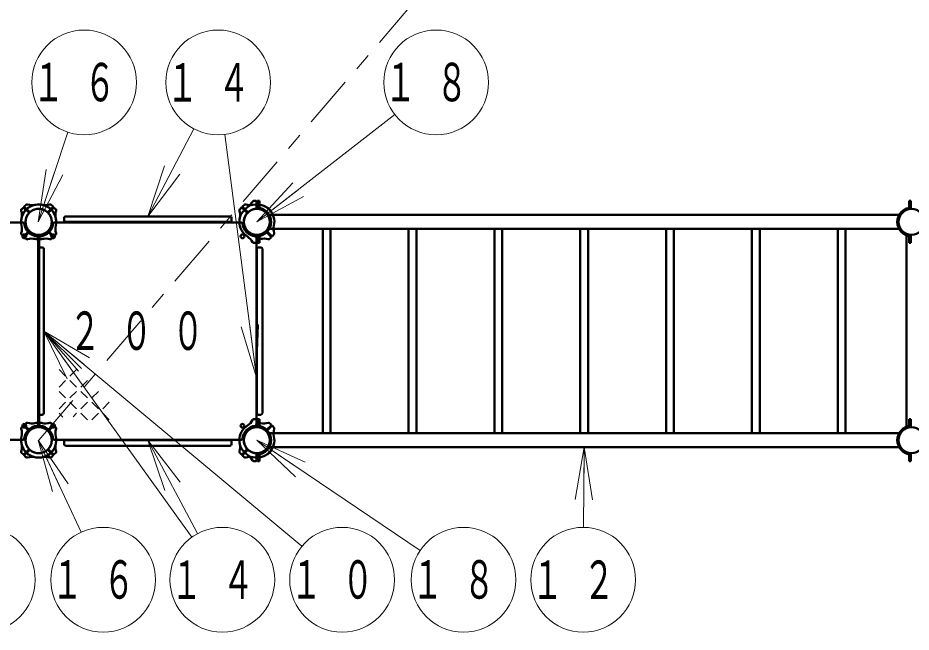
# Model space of a CAD drawing. Units: millimetres on the paper. Extents: x -385 to 0, y -594 to 267.
# Drawn here: x -223.7 to -172.5, y 159.8 to 195 of the extents above; entities that cross this region are included whole.
import ezdxf

# ---------------------------------------------------------------- set-up
doc = ezdxf.new("R2010")
doc.units = ezdxf.units.MM
for name, pattern in [('USER1', [4.5, 2.5, -2]), ('USER2', [6, 3, -1, 1, -1]), ('USER3', [8, 3, -1, 1, -1, 1, -1])]:
    doc.linetypes.add(name, pattern=pattern)
doc.layers.add('LY_1', color=140, linetype='Continuous', lineweight=50)
doc.styles.add('ＭＳ ゴシック', font='')
doc.styles.get('ＭＳ ゴシック').set_extended_font_data('MS Gothic')

msp = doc.modelspace()

# ---------------------------------------------------------------- linework, layer by layer
at = {"layer": 'LY_1', "color": 7, "linetype": 'USER2', "lineweight": 13}
msp.add_line((-222.488, 170.825), (-198.094, 199.299), dxfattribs=at)
at = {"layer": 'LY_1', "color": 7, "lineweight": 13}
for p, q in [((-209.988, 183.325), (-202.084, 189.473)), ((-222.513, 183.325), (-220.82, 188.466)), ((-216.238, 183.642), (-213.601, 188.66)), ((-210.013, 174.405), (-211.82, 188.34)), ((-222.513, 183.325), (-222.05, 186.331)), ((-216.238, 183.642), (-215.285, 186.53)), ((-216.238, 183.642), (-214.843, 186.297)), ((-222.513, 183.325), (-221.575, 186.175)), ((-221.1, 186.018), (-222.513, 183.325)), ((-214.4, 186.065), (-216.238, 183.642)), ((-209.988, 183.325), (-207.927, 185.562)), ((-209.988, 183.325), (-207.62, 185.167)), ((-207.313, 184.772), (-209.988, 183.325)), ((-220.853, 174.347), (-222.197, 177.075)), ((-222.197, 177.075), (-220.04, 174.93)), ((-222.197, 177.075), (-220.447, 174.638)), ((-220.212, 174.77), (-222.197, 177.075)), ((-222.197, 177.075), (-219.572, 175.538)), ((-222.197, 177.075), (-219.892, 175.154)), ((-222.197, 177.075), (-207.411, 164.752)), ((-222.197, 177.075), (-213.717, 165.268)), ((-210.013, 174.405), (-210.895, 177.316)), ((-210.013, 174.405), (-210.399, 177.38)), ((-209.903, 177.445), (-210.013, 174.405)), ((-220.945, 174.494), (-221.32, 174.869)), ((-220.32, 174.869), (-220.695, 174.494)), ((-220.945, 174.244), (-221.32, 173.869)), ((-220.32, 173.869), (-220.695, 174.244)), ((-219.695, 174.244), (-220.07, 173.869)), ((-220.945, 173.244), (-221.32, 173.619)), ((-220.32, 173.619), (-220.695, 173.244)), ((-219.695, 173.244), (-220.07, 173.619)), ((-219.07, 173.619), (-219.445, 173.244)), ((-220.945, 172.994), (-221.32, 172.619)), ((-220.32, 172.619), (-220.695, 172.994)), ((-219.695, 172.994), (-220.07, 172.619)), ((-219.07, 172.619), (-219.445, 172.994)), ((-218.445, 172.994), (-218.82, 172.619)), ((-221.097, 172.146), (-221.32, 172.369)), ((-220.32, 172.369), (-220.519, 172.169)), ((-219.695, 171.994), (-220.07, 172.369)), ((-219.07, 172.369), (-219.445, 171.994)), ((-218.445, 171.994), (-218.82, 172.369)), ((-221.702, 167.894), (-222.513, 170.825)), ((-222.513, 170.825), (-220.795, 168.316)), ((-222.513, 170.825), (-221.248, 168.105)), ((-222.513, 170.825), (-220.061, 165.552)), ((-215.265, 167.943), (-216.238, 170.825)), ((-216.238, 170.825), (-214.383, 168.415)), ((-216.238, 170.825), (-214.824, 168.179)), ((-216.238, 170.825), (-213.381, 165.477)), ((-207.782, 168.732), (-209.988, 170.825)), ((-209.988, 170.825), (-207.222, 169.56)), ((-209.988, 170.825), (-207.502, 169.146)), ((-209.988, 170.825), (-200.64, 164.511)), ((-191.76, 167.424), (-191.238, 170.42)), ((-191.238, 170.42), (-191.272, 165.831)), ((-191.238, 170.42), (-191.26, 167.42)), ((-191.238, 170.42), (-190.76, 167.417))]:
    msp.add_line(p, q, dxfattribs=at)
at = {"layer": 'LY_1'}
for p, q in [((-223.3, 184.221), (-223.204, 184.31)), ((-221.677, 184.221), (-221.773, 184.31)), ((-210.8, 184.221), (-210.704, 184.31)), ((-210.048, 184.532), (-210.179, 184.528)), ((-210.013, 184.106), (-210.013, 184.499)), ((-209.946, 184.073), (-209.946, 184.525)), ((-209.946, 184.525), (-209.846, 184.525)), ((-209.846, 184.131), (-209.846, 184.525)), ((-172.631, 184.131), (-172.631, 184.525)), ((-172.531, 184.525), (-172.631, 184.525)), ((-172.531, 184.073), (-172.531, 184.525)), ((-223.384, 184.137), (-223.473, 184.041)), ((-223.058, 183.86), (-223.336, 184.137)), ((-223.303, 183.904), (-223.305, 183.906)), ((-223.023, 183.895), (-223.301, 184.173)), ((-223.068, 184.14), (-223.069, 184.142)), ((-221.954, 183.895), (-221.676, 184.173)), ((-221.918, 183.86), (-221.641, 184.137)), ((-221.909, 184.14), (-221.907, 184.142)), ((-221.673, 183.904), (-221.671, 183.906)), ((-221.593, 184.137), (-221.503, 184.041)), ((-210.884, 184.137), (-210.973, 184.041)), ((-210.558, 183.86), (-210.836, 184.137)), ((-210.523, 183.895), (-210.801, 184.173)), ((-209.409, 184.14), (-209.407, 184.142)), ((-173.194, 183.73), (-209.283, 183.73)), ((-209.173, 183.904), (-209.171, 183.906)), ((-228.738, 183.3), (-223.398, 183.3)), ((-216.238, 183.3), (-221.578, 183.3)), ((-221.03, 183.558), (-221.03, 183.408)), ((-211.53, 183.642), (-220.947, 183.642)), ((-211.53, 183.325), (-220.947, 183.325)), ((-216.238, 183.3), (-210.898, 183.3)), ((-211.447, 183.558), (-211.447, 183.408)), ((-223.058, 182.79), (-223.336, 182.513)), ((-223.023, 182.755), (-223.301, 182.477)), ((-221.954, 182.755), (-221.676, 182.477)), ((-221.918, 182.79), (-221.641, 182.513)), ((-209.454, 182.755), (-209.176, 182.477)), ((-209.418, 182.79), (-209.141, 182.513)), ((-173.194, 182.92), (-209.283, 182.92)), ((-206.215, 182.92), (-206.215, 171.23)), ((-205.762, 182.92), (-205.762, 171.23)), ((-201.298, 182.92), (-201.298, 171.23)), ((-200.845, 182.92), (-200.845, 171.23)), ((-196.382, 182.92), (-196.382, 171.23)), ((-195.928, 182.92), (-195.928, 171.23)), ((-191.465, 182.92), (-191.465, 171.23)), ((-191.012, 182.92), (-191.012, 171.23)), ((-186.548, 182.92), (-186.548, 171.23)), ((-186.095, 182.92), (-186.095, 171.23)), ((-181.632, 182.92), (-181.632, 171.23)), ((-181.178, 182.92), (-181.178, 171.23)), ((-176.715, 182.92), (-176.715, 171.23)), ((-176.262, 182.92), (-176.262, 171.23)), ((-223.384, 182.514), (-223.467, 182.602)), ((-223.3, 182.429), (-223.211, 182.347)), ((-222.513, 177.075), (-222.513, 182.415)), ((-222.463, 177.075), (-222.463, 182.415)), ((-221.677, 182.429), (-221.765, 182.347)), ((-221.593, 182.514), (-221.51, 182.602)), ((-210.013, 182.544), (-210.013, 182.151)), ((-210.013, 177.075), (-210.013, 182.415)), ((-209.946, 182.125), (-209.946, 182.576)), ((-209.846, 182.125), (-209.846, 182.519)), ((-209.177, 182.429), (-209.265, 182.347)), ((-209.093, 182.514), (-209.01, 182.602)), ((-172.772, 182.558), (-172.772, 171.592)), ((-172.631, 182.125), (-172.631, 182.519)), ((-172.531, 182.125), (-172.531, 182.576)), ((-222.513, 172.367), (-222.513, 181.783)), ((-222.28, 181.867), (-222.43, 181.867)), ((-222.197, 172.367), (-222.197, 181.783)), ((-210.052, 182.118), (-210.179, 182.123)), ((-209.988, 172.367), (-209.988, 181.783)), ((-209.946, 182.125), (-209.846, 182.125)), ((-209.755, 181.867), (-209.905, 181.867)), ((-209.672, 172.367), (-209.672, 181.783)), ((-172.531, 182.125), (-172.631, 182.125)), ((-222.513, 177.075), (-222.513, 171.735)), ((-222.463, 177.075), (-222.463, 171.735)), ((-210.013, 177.075), (-210.013, 171.735)), ((-222.28, 172.283), (-222.43, 172.283)), ((-210.052, 172.032), (-210.179, 172.028)), ((-210.013, 171.606), (-210.013, 171.999)), ((-209.946, 172.025), (-209.846, 172.025)), ((-209.946, 172.025), (-209.946, 171.574)), ((-209.755, 172.283), (-209.905, 172.283)), ((-209.846, 172.025), (-209.846, 171.631)), ((-172.531, 172.025), (-172.631, 172.025)), ((-172.631, 172.025), (-172.631, 171.631)), ((-172.531, 172.025), (-172.531, 171.574)), ((-223.384, 171.637), (-223.467, 171.548)), ((-223.058, 171.36), (-223.336, 171.637)), ((-223.023, 171.395), (-223.301, 171.673)), ((-223.3, 171.721), (-223.211, 171.803)), ((-221.954, 171.395), (-221.676, 171.673)), ((-221.918, 171.36), (-221.641, 171.637)), ((-221.677, 171.721), (-221.765, 171.803)), ((-221.593, 171.637), (-221.51, 171.548)), ((-209.454, 171.395), (-209.176, 171.673)), ((-209.418, 171.36), (-209.141, 171.637)), ((-209.177, 171.721), (-209.265, 171.803)), ((-209.093, 171.637), (-209.01, 171.548)), ((-173.194, 171.23), (-209.283, 171.23)), ((-228.738, 170.85), (-223.398, 170.85)), ((-216.238, 170.85), (-221.578, 170.85)), ((-221.03, 170.592), (-221.03, 170.742)), ((-220.947, 170.825), (-211.53, 170.825)), ((-220.947, 170.508), (-211.53, 170.508)), ((-216.238, 170.85), (-210.898, 170.85)), ((-211.447, 170.592), (-211.447, 170.742)), ((-173.194, 170.42), (-209.283, 170.42)), ((-223.384, 170.014), (-223.473, 170.109)), ((-223.058, 170.29), (-223.336, 170.013)), ((-223.303, 170.246), (-223.305, 170.244)), ((-223.023, 170.255), (-223.301, 169.977)), ((-223.3, 169.929), (-223.204, 169.84)), ((-223.068, 170.01), (-223.069, 170.008)), ((-221.954, 170.255), (-221.676, 169.977)), ((-221.918, 170.29), (-221.641, 170.013)), ((-221.909, 170.01), (-221.907, 170.008)), ((-221.677, 169.929), (-221.773, 169.84)), ((-221.673, 170.246), (-221.671, 170.244)), ((-221.593, 170.014), (-221.503, 170.109)), ((-210.884, 170.014), (-210.973, 170.109)), ((-210.558, 170.29), (-210.836, 170.013)), ((-210.523, 170.255), (-210.801, 169.977)), ((-210.8, 169.929), (-210.704, 169.84)), ((-210.013, 170.044), (-210.013, 169.651)), ((-209.946, 170.077), (-209.946, 169.625)), ((-209.846, 170.019), (-209.846, 169.625)), ((-209.409, 170.01), (-209.407, 170.008)), ((-209.173, 170.246), (-209.171, 170.244)), ((-173.303, 170.246), (-173.305, 170.244)), ((-172.631, 170.019), (-172.631, 169.625)), ((-172.531, 170.077), (-172.531, 169.625)), ((-210.048, 169.618), (-210.179, 169.623)), ((-209.946, 169.625), (-209.846, 169.625)), ((-172.531, 169.625), (-172.631, 169.625))]:
    msp.add_line(p, q, dxfattribs=at)
at = {"layer": 'LY_1', "color": 7, "linetype": 'USER1', "lineweight": 13}
for p, q in [((-209.946, 184.375), (-209.846, 184.375)), ((-172.531, 184.375), (-172.631, 184.375)), ((-209.946, 184.192), (-209.846, 184.192)), ((-172.531, 184.192), (-172.631, 184.192)), ((-209.946, 182.458), (-209.846, 182.458)), ((-209.946, 182.275), (-209.846, 182.275)), ((-172.531, 182.458), (-172.631, 182.458)), ((-172.531, 182.275), (-172.631, 182.275)), ((-209.946, 171.875), (-209.846, 171.875)), ((-209.946, 171.692), (-209.846, 171.692)), ((-172.531, 171.875), (-172.631, 171.875)), ((-172.531, 171.692), (-172.631, 171.692)), ((-209.946, 169.958), (-209.846, 169.958)), ((-172.531, 169.958), (-172.631, 169.958)), ((-209.946, 169.775), (-209.846, 169.775)), ((-172.531, 169.775), (-172.631, 169.775))]:
    msp.add_line(p, q, dxfattribs=at)
at = {"layer": 'LY_1', "color": 7, "lineweight": 13}
for centre in [(-219.882, 191.315), (-212.205, 191.315), (-199.716, 191.315), (-225.687, 162.831), (-218.796, 162.831), (-211.967, 162.831), (-205.107, 162.831), (-198.154, 162.831), (-191.294, 162.831)]:
    msp.add_circle(centre, 3, dxfattribs=at)
at = {"layer": 'LY_1', "color": 7, "linetype": 'USER3', "lineweight": 13}
msp.add_circle((-222.488, 183.325), 0.743, dxfattribs=at)
at = {"layer": 'LY_1'}
for centre, radius in [((-209.988, 183.325), 0.743), ((-172.488, 183.325), 0.743), ((-223.313, 182.5), 0.108), ((-221.663, 182.5), 0.108), ((-210.813, 182.5), 0.108), ((-223.313, 171.65), 0.108), ((-221.663, 171.65), 0.108), ((-210.813, 171.65), 0.108), ((-209.988, 170.825), 0.743), ((-172.488, 170.825), 0.743)]:
    msp.add_circle(centre, radius, dxfattribs=at)
for centre, radius, start, end in [((-223.277, 184.196), 0.0333, 133, 225), ((-223.154, 184.243), 0.0833, 72.4588, 133), ((-222.488, 183.325), 1, 77.7272, 135), ((-222.878, 185.117), 0.833, 252.4588, 282.2728), ((-222.488, 183.325), 1, 45, 102.2728), ((-222.099, 185.117), 0.833, 257.7272, 287.5412), ((-221.822, 184.243), 0.0833, 47, 107.5412), ((-221.699, 184.196), 0.0333, 315, 47), ((-210.777, 184.196), 0.0333, 133, 225), ((-210.654, 184.243), 0.0833, 72.4588, 133), ((-210.378, 185.117), 0.833, 252.4588, 282.2728), ((-210.979, 184.867), 0.833, 302.7272, 332.5412), ((-210.166, 184.445), 0.0833, 92, 152.5412), ((-209.988, 183.325), 1, 45, 102.2728), ((-210.047, 184.499), 0.0333, 0, 92), ((-223.406, 183.991), 0.0833, 137, 197.5412), ((-222.488, 183.325), 1, 135, 192.2728), ((-224.28, 183.715), 0.833, 347.7272, 17.5412), ((-223.359, 184.114), 0.0333, 45, 137), ((-223.293, 183.918), 0.0167, 143.6269, 225), ((-222.488, 183.325), 1.017, 135, 143.6269), ((-222.488, 183.325), 0.75, 135, 220.7293), ((-222.488, 183.325), 0.75, 139.2707, 225), ((-222.488, 183.325), 1.017, 126.3731, 135), ((-223.081, 184.13), 0.0167, 45, 126.3731), ((-223.082, 183.836), 0.0333, 319.2707, 45), ((-222.999, 183.919), 0.0333, 225, 310.7293), ((-222.488, 183.325), 0.75, 49.2707, 135), ((-222.488, 183.325), 0.75, 45, 130.7293), ((-221.977, 183.919), 0.0333, 229.2707, 315), ((-222.488, 183.325), 0.75, 319.2707, 45), ((-222.488, 183.325), 0.75, 315, 40.7293), ((-221.895, 183.836), 0.0333, 135, 220.7293), ((-221.895, 184.13), 0.0167, 53.6269, 135), ((-222.488, 183.325), 1.017, 45, 53.6269), ((-222.488, 183.325), 1, 347.7272, 45), ((-222.488, 183.325), 1.017, 36.3731, 45), ((-221.683, 183.918), 0.0167, 315, 36.3731), ((-221.617, 184.114), 0.0333, 43, 135), ((-220.697, 183.715), 0.833, 162.4588, 192.2728), ((-221.571, 183.991), 0.0833, 342.4588, 43), ((-210.906, 183.991), 0.0833, 137, 197.5412), ((-209.988, 183.325), 1, 122.7272, 180), ((-211.78, 183.715), 0.833, 347.7272, 17.5412), ((-210.859, 184.114), 0.0333, 45, 137), ((-209.988, 183.325), 0.75, 94.2707, 180), ((-209.988, 183.325), 0.75, 139.2707, 225), ((-210.582, 183.836), 0.0333, 319.2707, 45), ((-210.499, 183.919), 0.0333, 225, 310.7293), ((-209.988, 183.325), 0.75, 45, 130.7293), ((-210.047, 184.106), 0.0333, 274.2707, 0), ((-209.996, 183.325), 0.82, 273.4958, 86.5042), ((-209.996, 183.325), 0.75, 273.8225, 86.1774), ((-209.988, 183.325), 0.75, 319.2707, 45), ((-209.395, 184.13), 0.0167, 53.6269, 135), ((-209.988, 183.325), 1.017, 45, 53.6269), ((-209.988, 183.325), 1, 347.7272, 45), ((-209.988, 183.325), 1.017, 36.3731, 45), ((-209.183, 183.918), 0.0167, 315, 36.3731), ((-172.481, 183.325), 0.82, 93.4958, 266.5042), ((-172.481, 183.325), 0.75, 93.8226, 266.1775), ((-222.488, 183.325), 1, 167.7272, 181.4325), ((-223.398, 183.217), 0.0833, 6.7872, 90), ((-222.488, 183.325), 0.833, 186.7872, 263.2128), ((-222.488, 183.325), 0.833, 276.7872, 353.2128), ((-221.578, 183.217), 0.0833, 90, 173.2128), ((-222.488, 183.325), 1, 358.5675, 12.2728), ((-220.947, 183.558), 0.0833, 90, 180), ((-220.947, 183.408), 0.0833, 180, 270), ((-211.53, 183.558), 0.0833, 0, 90), ((-211.53, 183.408), 0.0833, 270, 0), ((-209.988, 183.325), 1, 167.7272, 181.4325), ((-209.988, 183.325), 1, 180, 237.2728), ((-210.898, 183.217), 0.0833, 6.7872, 90), ((-209.988, 183.325), 0.833, 186.7872, 263.2128), ((-209.988, 183.325), 0.75, 180, 265.7293), ((-223.406, 182.659), 0.0833, 162.4588, 223), ((-224.28, 182.935), 0.833, 342.4588, 12.2728), ((-223.082, 182.814), 0.0333, 315, 40.7293), ((-222.999, 182.731), 0.0333, 49.2707, 135), ((-222.488, 183.325), 0.75, 225, 310.7293), ((-222.488, 183.325), 0.75, 229.2707, 315), ((-221.977, 182.731), 0.0333, 45, 130.7293), ((-221.895, 182.814), 0.0333, 139.2707, 225), ((-220.697, 182.935), 0.833, 167.7272, 197.5412), ((-221.571, 182.659), 0.0833, 317, 17.5412), ((-209.988, 183.325), 0.75, 225, 310.7293), ((-209.477, 182.731), 0.0333, 45, 130.7293), ((-209.395, 182.814), 0.0333, 139.2707, 225), ((-208.197, 182.935), 0.833, 167.7272, 197.5412), ((-209.071, 182.659), 0.0833, 317, 17.5412), ((-223.359, 182.536), 0.0333, 223, 315), ((-223.277, 182.454), 0.0333, 135, 227), ((-223.154, 182.408), 0.0833, 227, 287.5412), ((-222.878, 181.534), 0.833, 77.7272, 107.5412), ((-222.488, 183.325), 1, 257.7272, 271.4325), ((-222.597, 182.415), 0.0833, 0, 83.2128), ((-222.488, 183.325), 1, 268.5675, 282.2728), ((-222.38, 182.415), 0.0833, 96.7872, 180), ((-222.099, 181.534), 0.833, 72.4588, 102.2728), ((-221.822, 182.408), 0.0833, 252.4588, 313), ((-221.699, 182.454), 0.0333, 313, 45), ((-221.617, 182.536), 0.0333, 225, 317), ((-210.979, 181.783), 0.833, 27.4588, 57.2728), ((-210.097, 182.415), 0.0833, 0, 83.2128), ((-210.047, 182.544), 0.0333, 0, 85.7293), ((-209.988, 183.325), 1, 268.5675, 282.2728), ((-209.599, 181.534), 0.833, 72.4588, 102.2728), ((-209.322, 182.408), 0.0833, 252.4588, 313), ((-209.199, 182.454), 0.0333, 313, 45), ((-209.117, 182.536), 0.0333, 225, 317), ((-222.43, 181.783), 0.0833, 90, 180), ((-222.28, 181.783), 0.0833, 0, 90), ((-210.166, 182.205), 0.0833, 207.4588, 268), ((-210.047, 182.151), 0.0333, 268, 0), ((-209.905, 181.783), 0.0833, 90, 180), ((-209.755, 181.783), 0.0833, 0, 90), ((-222.43, 172.367), 0.0833, 180, 270), ((-222.28, 172.367), 0.0833, 270, 0), ((-210.979, 172.367), 0.833, 302.7272, 332.5412), ((-210.166, 171.945), 0.0833, 92, 152.5412), ((-210.047, 171.999), 0.0333, 0, 92), ((-209.905, 172.367), 0.0833, 180, 270), ((-209.755, 172.367), 0.0833, 270, 0), ((-223.406, 171.491), 0.0833, 137, 197.5412), ((-224.28, 171.215), 0.833, 347.7272, 17.5412), ((-223.359, 171.614), 0.0333, 45, 137), ((-222.488, 170.825), 0.833, 96.7872, 173.2128), ((-223.277, 171.696), 0.0333, 133, 225), ((-223.154, 171.743), 0.0833, 72.4588, 133), ((-222.878, 172.617), 0.833, 252.4588, 282.2728), ((-222.488, 170.825), 0.75, 49.2707, 135), ((-222.488, 170.825), 0.75, 45, 130.7293), ((-222.488, 170.825), 1, 88.5675, 102.2728), ((-222.597, 171.735), 0.0833, 276.7872, 0), ((-222.488, 170.825), 1, 77.7272, 91.4325), ((-222.38, 171.735), 0.0833, 180, 263.2128), ((-222.488, 170.825), 0.833, 6.7872, 83.2128), ((-222.099, 172.617), 0.833, 257.7272, 287.5412), ((-221.822, 171.743), 0.0833, 47, 107.5412), ((-221.699, 171.696), 0.0333, 315, 47), ((-221.617, 171.614), 0.0333, 43, 135), ((-220.697, 171.215), 0.833, 162.4588, 192.2728), ((-221.571, 171.491), 0.0833, 342.4588, 43), ((-209.988, 170.825), 1, 122.7272, 180), ((-209.988, 170.825), 0.833, 96.7872, 173.2128), ((-209.988, 170.825), 0.75, 94.2707, 180), ((-209.988, 170.825), 0.75, 49.2707, 135), ((-210.097, 171.735), 0.0833, 276.7872, 0), ((-210.047, 171.606), 0.0333, 274.2707, 0), ((-209.988, 170.825), 1, 77.7272, 91.4325), ((-209.996, 170.825), 0.82, 273.4958, 86.5042), ((-209.996, 170.825), 0.75, 273.8225, 86.1774), ((-209.599, 172.617), 0.833, 257.7272, 287.5412), ((-209.322, 171.743), 0.0833, 47, 107.5412), ((-209.199, 171.696), 0.0333, 315, 47), ((-209.117, 171.614), 0.0333, 43, 135), ((-208.197, 171.215), 0.833, 162.4588, 192.2728), ((-209.071, 171.491), 0.0833, 342.4588, 43), ((-172.481, 170.825), 0.82, 93.4958, 266.5042), ((-172.481, 170.825), 0.75, 93.8226, 266.1775), ((-222.488, 170.825), 1, 167.7272, 225), ((-223.398, 170.933), 0.0833, 270, 353.2128), ((-222.488, 170.825), 0.75, 135, 220.7293), ((-222.488, 170.825), 0.75, 139.2707, 225), ((-223.082, 171.336), 0.0333, 319.2707, 45), ((-222.999, 171.419), 0.0333, 225, 310.7293), ((-221.977, 171.419), 0.0333, 229.2707, 315), ((-222.488, 170.825), 0.75, 319.2707, 45), ((-222.488, 170.825), 0.75, 315, 40.7293), ((-221.895, 171.336), 0.0333, 135, 220.7293), ((-222.488, 170.825), 1, 315, 12.2728), ((-221.578, 170.933), 0.0833, 186.7872, 270), ((-210.898, 170.933), 0.0833, 270, 353.2128), ((-209.988, 170.825), 0.75, 135, 220.7293), ((-209.477, 171.419), 0.0333, 229.2707, 315), ((-209.988, 170.825), 0.75, 315, 40.7293), ((-209.395, 171.336), 0.0333, 135, 220.7293), ((-209.988, 170.825), 1, 315, 12.2728), ((-222.488, 170.825), 1, 178.5675, 192.2728), ((-224.28, 170.435), 0.833, 342.4588, 12.2728), ((-220.697, 170.435), 0.833, 167.7272, 197.5412), ((-222.488, 170.825), 1, 347.7272, 1.4325), ((-220.947, 170.742), 0.0833, 90, 180), ((-220.947, 170.592), 0.0833, 180, 270), ((-211.53, 170.742), 0.0833, 0, 90), ((-211.53, 170.592), 0.0833, 270, 0), ((-209.988, 170.825), 1, 178.5675, 192.2728), ((-209.988, 170.825), 1, 180, 237.2728), ((-211.78, 170.435), 0.833, 342.4588, 12.2728), ((-209.988, 170.825), 0.75, 180, 265.7293), ((-223.406, 170.159), 0.0833, 162.4588, 223), ((-223.359, 170.036), 0.0333, 223, 315), ((-223.293, 170.232), 0.0167, 135, 216.3731), ((-223.277, 169.954), 0.0333, 135, 227), ((-222.488, 170.825), 1.017, 216.3731, 225), ((-222.488, 170.825), 1.017, 225, 233.6269), ((-222.488, 170.825), 1, 225, 282.2728), ((-223.081, 170.02), 0.0167, 233.6269, 315), ((-223.082, 170.314), 0.0333, 315, 40.7293), ((-222.999, 170.231), 0.0333, 49.2707, 135), ((-222.488, 170.825), 0.75, 225, 310.7293), ((-222.488, 170.825), 0.75, 229.2707, 315), ((-222.488, 170.825), 1, 257.7272, 315), ((-221.977, 170.231), 0.0333, 45, 130.7293), ((-221.895, 170.314), 0.0333, 139.2707, 225), ((-221.895, 170.02), 0.0167, 225, 306.3731), ((-222.488, 170.825), 1.017, 306.3731, 315), ((-222.488, 170.825), 1.017, 315, 323.6269), ((-221.699, 169.954), 0.0333, 313, 45), ((-221.683, 170.232), 0.0167, 323.6269, 45), ((-221.617, 170.036), 0.0333, 225, 317), ((-221.571, 170.159), 0.0833, 317, 17.5412), ((-210.906, 170.159), 0.0833, 162.4588, 223), ((-210.859, 170.036), 0.0333, 223, 315), ((-210.777, 169.954), 0.0333, 135, 227), ((-210.582, 170.314), 0.0333, 315, 40.7293), ((-210.979, 169.283), 0.833, 27.4588, 57.2728), ((-210.499, 170.231), 0.0333, 49.2707, 135), ((-209.988, 170.825), 0.75, 229.2707, 315), ((-209.988, 170.825), 1, 257.7272, 315), ((-210.047, 170.044), 0.0333, 0, 85.7293), ((-209.395, 170.02), 0.0167, 225, 306.3731), ((-209.988, 170.825), 1.017, 306.3731, 315), ((-209.988, 170.825), 1.017, 315, 323.6269), ((-209.183, 170.232), 0.0167, 323.6269, 45), ((-223.154, 169.908), 0.0833, 227, 287.5412), ((-222.878, 169.034), 0.833, 77.7272, 107.5412), ((-222.099, 169.034), 0.833, 72.4588, 102.2728), ((-221.822, 169.908), 0.0833, 252.4588, 313), ((-210.654, 169.908), 0.0833, 227, 287.5412), ((-210.378, 169.034), 0.833, 77.7272, 107.5412), ((-210.166, 169.705), 0.0833, 207.4588, 268), ((-210.047, 169.651), 0.0333, 268, 0)]:
    msp.add_arc(centre, radius, start, end, dxfattribs=at)

# ---------------------------------------------------------------- texts
at = {"layer": 'LY_1', "color": 7, "char_height": 2.199, "style": 'ＭＳ ゴシック'}
for s, insert, attachment_point in [('\\T1.64;\\W0.6;１６', (-219.882, 191.315), 5), ('\\T1.64;\\W0.6;１４', (-212.205, 191.315), 5), ('\\T1.64;\\W0.6;１８', (-199.716, 191.315), 5), ('\\T1.64;\\W0.6;２００', (-220.738, 177.075), 4), ('\\T1.64;\\W0.6;１６', (-218.796, 162.831), 5), ('\\T1.64;\\W0.6;１４', (-211.967, 162.831), 5), ('\\T1.64;\\W0.6;１０', (-205.107, 162.831), 5), ('\\T1.64;\\W0.6;１８', (-198.154, 162.831), 5), ('\\T1.64;\\W0.6;１２', (-191.294, 162.831), 5)]:
    msp.add_mtext(s, dxfattribs=dict(at, insert=insert, attachment_point=attachment_point))

doc.saveas('drawing.dxf')
